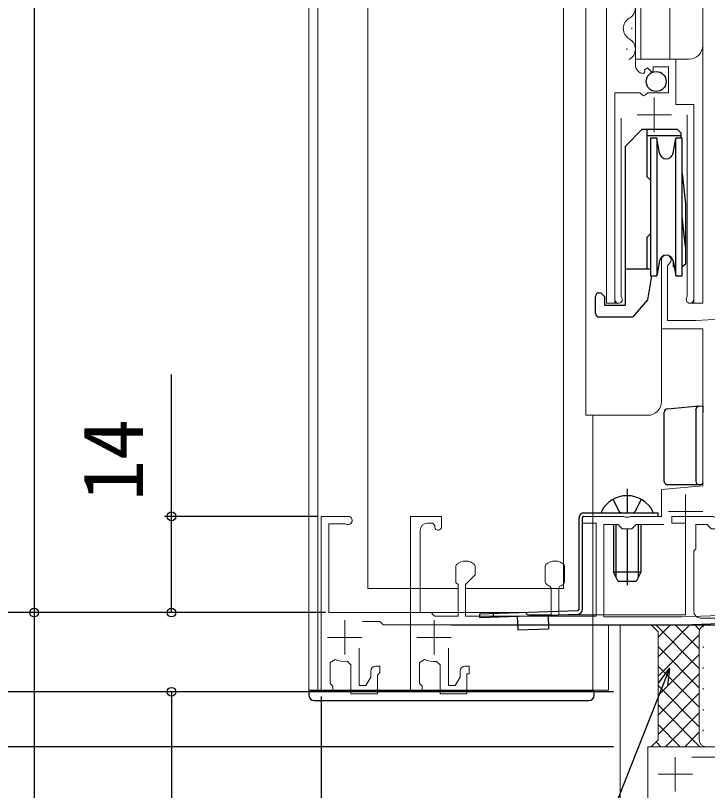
# Model space of a CAD drawing. Units: millimetres, scale not verified. Extents: x -525 to 525, y -783 to 779.
# Drawn here: x -397 to -296.3, y 64.1 to 176.8 of the extents above; entities that cross this region are included whole.
import ezdxf
from ezdxf.enums import TextEntityAlignment as Align

# ---------------------------------------------------------------- set-up
doc = ezdxf.new("R2010")
doc.units = ezdxf.units.MM
doc.header["$LTSCALE"] = 4
for name, color, linetype, lineweight in [('0-2_YKK_11', 7, 'Continuous', 18), ('0-3_YKK_11E', 4, 'Continuous', 18), ('0-4_YKK_12', 2, 'Continuous', 18), ('0-9_YSS_K', 3, 'Continuous', 18)]:
    doc.layers.add(name, color=color, linetype=linetype, lineweight=lineweight)
doc.layers.add('0-5_YKK_13', color=4, linetype='Continuous')
doc.layers.add('0-7_YKK_D', color=6, linetype='Continuous')
doc.styles.add('ＭＳ ゴシック', font='')
doc.styles.get('ＭＳ ゴシック').set_extended_font_data('MS Gothic')

msp = doc.modelspace()

# ---------------------------------------------------------------- linework, layer by layer
at = {"layer": '0-2_YKK_11'}
for p, q in [((-304.05, 164.828), (-304.05, 159.828)), ((-306.55, 162.328), (-301.55, 162.328))]:
    msp.add_line(p, q, dxfattribs=at)
at = {"layer": '0-2_YKK_11', "color": 211}
for p, q in [((-299.5, 107.128), (-299.5, 102.128)), ((-302, 104.628), (-297, 104.628)), ((-349.1, 88.828), (-349.1, 83.828)), ((-351.6, 86.328), (-346.6, 86.328))]:
    msp.add_line(p, q, dxfattribs=at)
at = {"layer": '0-2_YKK_11', "color": 30}
for p, q in [((-301, 63.928), (-301, 68.928)), ((-303.5, 66.428), (-298.5, 66.428))]:
    msp.add_line(p, q, dxfattribs=at)
at = {"layer": '0-2_YKK_11'}
for points in [[(-306.8, 169.623), (-306.8, 170.428), (-300.9, 170.428), (-300.9, 163.825), (-298.3, 163.825), (-298.3, 135.478)], [(-309.8, 135.478), (-309.8, 165.528), (-306.169, 165.528), (-305.629, 165.075), (-305.3, 165.228), (-305, 165.528), (-302, 165.528), (-302, 169.328), (-304.2, 169.328), (-304.2, 168.694), (-304.447, 168.592), (-305.024, 169.169), (-305.492, 168.898), (-305.407, 168.579), (-305.618, 168.329)], [(-299.303, 135.79), (-299.25, 135.96), (-299.25, 162.328)], [(-308.85, 161.828), (-308.85, 135.96), (-308.797, 135.79)]]:
    msp.add_lwpolyline(points, dxfattribs=at)
at = {"layer": '0-2_YKK_11', "color": 211}
for points in [[(-330.194, 96.907), (-330.1, 96.69), (-330.1, 95.428), (-331.5, 94.028), (-331.5, 89.428), (-312.5, 89.428), (-312.5, 102.928), (-314.5, 102.928), (-314.5, 103.928), (-312.5, 103.928), (-308.458, 103.928), (-308.275, 103.808), (-307.725, 103.808), (-307.542, 103.928), (-303, 103.928), (-303, 107.828), (-297, 108.353), (-297, 131.228), (-303, 131.228), (-303, 141.228)], [(-301.95, 140.621), (-302.1, 140.362), (-302.1, 132.428), (-298, 132.428), (-290.802, 132.805)], [(-350.5, 83.12), (-351.2, 82.662), (-351.2, 79.628), (-351, 79.428), (-350.8, 79.228), (-350.8, 78.428), (-352.5, 78.428), (-352.5, 103.928), (-348.6, 103.928)], [(-348.875, 102.794), (-349.012, 102.828), (-351.4, 102.828), (-351.4, 89.928), (-336.5, 89.928), (-336.2, 89.628), (-336, 89.428), (-332.6, 89.428), (-332.6, 94.028), (-332.9, 94.328), (-332.9, 96.69), (-332.806, 96.907)], [(-255.5, 95.128), (-255.5, 90.882), (-300.021, 89.328), (-311.4, 89.328), (-311.4, 102.728), (-309.3, 102.728), (-309, 102.428), (-308.7, 102.128), (-307.3, 102.128), (-307, 102.428), (-306.7, 102.728), (-302.671, 102.728)], [(-255.265, 89.69), (-300, 88.128), (-337.1, 88.128), (-339.9, 88.128), (-340.5, 88.128), (-343.5, 88.128), (-343.8, 88.428), (-344, 88.628), (-346.5, 88.628)], [(-347, 84.778), (-347, 79.328), (-346, 79.328), (-345.3, 80.54), (-345.3, 81.428)], [(-344.6, 82.128), (-344, 82.128), (-344, 81.215), (-344.15, 81.021), (-344.3, 80.828), (-344.3, 78.128), (-348.2, 78.128), (-348.2, 82.348), (-348.75, 82.845)]]:
    msp.add_lwpolyline(points, dxfattribs=at)
at = {"layer": '0-2_YKK_11', "color": 30}
msp.add_lwpolyline([(-298.6, 68.928), (-278, 68.928), (-278, 70.428), (-282.542, 70.428), (-282.725, 70.308), (-283.275, 70.308), (-283.458, 70.428), (-305, 70.428), (-305, -14.572)], dxfattribs=at)
at = {"layer": '0-2_YKK_11'}
for centre, radius, start, end in [((-305.5, 169.623), 1.3, 179.99998, 264.7841), ((-309.25, 135.478), 0.55, 180, 34.56043), ((-298.85, 135.478), 0.55, 145.4393, 359.99996)]:
    msp.add_arc(centre, radius, start, end, dxfattribs=at)
at = {"layer": '0-2_YKK_11', "color": 211}
for centre, radius, start, end in [((-302.3, 141.228), 0.7, 300, 179.99999), ((-348.6, 103.328), 0.6, 242.73393, 89.99998), ((-331.5, 95.528), 1.9, 46.56745, 133.43255), ((-349.1, 86.328), 3.5, 246.42183, 275.73916), ((-344.6, 81.428), 0.7, 90.00001, 179.99999)]:
    msp.add_arc(centre, radius, start, end, dxfattribs=at)
at = {"layer": '0-3_YKK_11E'}
for points in [[(-288, 121.728), (-288, 103.924), (-294.542, 103.924), (-294.725, 103.804), (-295.275, 103.804), (-295.458, 103.924), (-301.501, 103.924), (-301.501, 102.924), (-299.501, 102.924), (-299.501, 89.624), (-317.951, 89.624), (-317.951, 93.495), (-317.767, 93.771)], [(-335.001, 102.424), (-335.001, 103.924), (-339.501, 103.924), (-339.501, 78.419), (-337.801, 78.419), (-337.801, 79.219), (-338.001, 79.419), (-338.201, 79.619), (-338.201, 82.658), (-337.501, 83.116)], [(-337.101, 102.924), (-336.276, 102.924), (-335.986, 102.549)], [(-298.301, 90.124), (-298.301, 98.924), (-298.001, 99.224), (-298.001, 102.724), (-296.353, 102.724), (-296.053, 102.424), (-295.753, 102.124), (-294.052, 102.124), (-294.052, 102.724), (-292.6, 102.724), (-292.6, 101.924), (-288.1, 101.924)], [(-319.236, 93.771), (-319.051, 93.495), (-319.051, 89.624), (-322.5, 89.624), (-322.8, 89.924), (-338.101, 89.924), (-338.101, 101.924)], [(-319.808, 96.904), (-319.901, 96.686), (-319.901, 94.362), (-319.808, 94.144)], [(-317.195, 94.144), (-317.101, 94.362), (-317.101, 96.686), (-317.195, 96.904)], [(-247.065, 90.519), (-287.019, 89.124), (-297.301, 89.124)], [(-333.537, 88.124), (-287.001, 88.124), (-246, 89.556), (-246, 60.924)], [(-332.301, 81.424), (-332.301, 80.532), (-333.001, 79.319), (-334.001, 79.319), (-334.001, 84.774)], [(-335.751, 82.841), (-335.201, 82.344), (-335.201, 78.119), (-331.301, 78.119), (-331.301, 81.024), (-331.001, 81.024), (-331.001, 82.124), (-331.601, 82.124)]]:
    msp.add_lwpolyline(points, dxfattribs=at)
for centre, radius, start, end in [((-337.101, 101.924), 1, 90, 180), ((-335.501, 102.424), 0.5, 165.51947, 0.00003), ((-318.501, 95.524), 1.9, 46.5675, 133.4325), ((-318.501, 95.524), 1.9, 226.56758, 247.27106), ((-318.501, 95.524), 1.9, 292.72805, 313.4324), ((-297.301, 90.124), 1, 180, 270), ((-336.101, 86.324), 3.5, 246.42191, 275.73916), ((-331.601, 81.424), 0.7, 90, 180)]:
    msp.add_arc(centre, radius, start, end, dxfattribs=at)
at = {"layer": '0-4_YKK_12'}
for p, q in [((-354.3, 425.529), (-354.3, 78.628)), ((-353, 78.628), (-353, 425.529)), ((-345.75, 93.428), (-345.747, 400.929)), ((-317.247, 400.929), (-317.25, 93.428)), ((-314, 118.628), (-314, 385.524)), ((-311, 384.928), (-311, 134.928)), ((-297, 134.928), (-297, 384.928)), ((-306.8, 349.428), (-306.8, 170.428)), ((-306, 349.428), (-306, 170.428)), ((-301.8, 170.428), (-301.8, 349.428)), ((-307.3, 174.777), (-307.3, 174.977)), ((-308.06, 171.777), (-308.06, 171.977)), ((-306.8, 170.428), (-299, 170.428)), ((-309.8, 150.253), (-309.8, 134.928)), ((-298.3, 149.401), (-298.3, 134.928)), ((-303, 120.628), (-303, 141.642)), ((-309.25, 134.928), (-311, 134.928)), ((-298.85, 134.928), (-297, 134.928)), ((-314, 118.628), (-305, 118.628)), ((-313, 78.628), (-313, 118.628)), ((-332.6, 93.428), (-345.75, 93.428)), ((-317.25, 93.428), (-331.5, 93.428)), ((-336.101, 88.824), (-336.101, 83.824)), ((-310.7, 78.628), (-310.7, 88.125)), ((-309, 88.128), (-309, -32.072)), ((-338.601, 86.324), (-333.601, 86.324)), ((-354.3, 78.628), (-310.7, 78.628))]:
    msp.add_line(p, q, dxfattribs=at)
for centre, radius, start, end in [((-308.518, 177.877), 1.718, 299.20254, 60.79746), ((-306.842, 174.877), 1.718, 119.20254, 240.79746), ((-308.518, 171.877), 1.718, 299.20254, 60.79746), ((-299, 172.428), 2, 270, 0), ((-305, 120.628), 2, 270, 359.99995)]:
    msp.add_arc(centre, radius, start, end, dxfattribs=at)
at = {"layer": '0-5_YKK_13'}
for p, q in [((-305.8, 160.228), (-308.3, 157.728)), ((-305.8, 160.228), (-300.7, 160.228)), ((-305.15, 160.228), (-305.15, 153.378)), ((-300.2, 159.728), (-300.7, 160.228)), ((-300.2, 159.284), (-305.15, 159.284)), ((-300.2, 159.728), (-300.2, 158.928)), ((-304.6, 158.928), (-304.6, 138.928)), ((-303.668, 158.928), (-304.6, 158.928)), ((-303.285, 156.754), (-303.668, 158.928)), ((-303.668, 158.928), (-303.668, 138.928)), ((-301.315, 156.754), (-300.932, 158.928)), ((-300, 158.928), (-300.932, 158.928)), ((-300.932, 138.928), (-300.932, 158.928)), ((-300, 138.928), (-300, 158.928)), ((-308.3, 157.728), (-308.3, 134.628)), ((-304.6, 152.828), (-305.15, 153.378)), ((-300, 153.816), (-299.5, 149.377)), ((-308.3, 150.128), (-308.3, 147.728)), ((-299.5, 149.377), (-299.5, 140.595)), ((-299.5, 143.128), (-300, 147.567)), ((-304.6, 145.028), (-305.15, 144.478)), ((-305.15, 144.478), (-305.15, 139.928)), ((-303.285, 141.101), (-303.668, 138.928)), ((-301.315, 141.101), (-300.932, 138.928)), ((-301.3, 141.015), (-301.3, 140.27)), ((-308.3, 139.928), (-304.6, 139.928)), ((-301.3, 140.27), (-301.169, 140.27)), ((-300, 140.27), (-299.9, 140.27)), ((-299.5, 140.595), (-299.9, 140.27)), ((-304.432, 138.928), (-305.049, 135.428)), ((-304.6, 138.928), (-303.668, 138.928)), ((-300.932, 138.928), (-300, 138.928)), ((-312.1, 136.428), (-311.8, 136.428)), ((-311.3, 135.928), (-311.8, 136.428)), ((-312.6, 133.428), (-312.6, 135.928)), ((-305.049, 135.428), (-307.147, 132.928)), ((-312.1, 132.928), (-307.147, 132.928)), ((-302.144, 119.568), (-298.04, 119.935)), ((-298.04, 119.935), (-297.553, 119.978)), ((-297.553, 119.978), (-297.534, 119.98)), ((-302.6, 109.028), (-302.6, 119.07)), ((-298, 119.481), (-298, 109.028)), ((-297.5, 108.528), (-302.1, 108.528)), ((-297.3, 108.528), (-297.5, 108.528)), ((-297.489, 108.528), (-297.5, 108.528)), ((-307.999, 107.931), (-307.999, 104.431)), ((-310.049, 106.397), (-309.144, 104.582)), ((-305.949, 106.397), (-306.854, 104.582)), ((-314.999, 90.411), (-314.999, 103.731)), ((-314.499, 90.411), (-314.499, 103.731)), ((-314.299, 104.431), (-303.499, 104.431)), ((-311.594, 104.431), (-304.403, 104.431)), ((-308.86, 104.431), (-309.144, 104.582)), ((-307.137, 104.431), (-306.854, 104.582)), ((-303.499, 103.931), (-303.499, 104.431)), ((-309.999, 102.728), (-309.999, 95.831)), ((-309.62, 102.728), (-309.62, 95.073)), ((-306.378, 102.728), (-306.378, 95.073)), ((-305.999, 102.728), (-305.999, 95.831)), ((-307.999, 102.128), (-307.999, 93.944)), ((-305.999, 95.831), (-309.999, 95.831)), ((-309.299, 94.431), (-309.999, 95.831)), ((-305.999, 95.831), (-306.699, 94.431)), ((-306.699, 94.431), (-309.299, 94.431)), ((-327.489, 89.782), (-327.472, 89.282)), ((-323.985, 89.403), (-323.916, 87.409)), ((-319.491, 89.56), (-319.422, 87.566)), ((-323.916, 87.409), (-319.422, 87.566)), ((-354.299, 78.628), (-312.799, 78.628)), ((-354.299, 78.628), (-354.299, 77.878)), ((-312.799, 77.878), (-312.799, 78.628)), ((-353.549, 77.128), (-313.549, 77.128))]:
    msp.add_line(p, q, dxfattribs=at)
for points in [[(-311.3, 135.928), (-311.3, 134.628), (-308.3, 134.628)], [(-297.544, 119.979), (-297, 120.028), (-297, 119.024)], [(-297, 108.828), (-297.052, 108.658), (-297.166, 108.559), (-297.3, 108.528)], [(-315.192, 90.211), (-329.502, 89.711), (-329.485, 89.211), (-315.174, 89.711)]]:
    msp.add_lwpolyline(points, dxfattribs=at)
msp.add_circle((-303.767, 167.178), 1.45, dxfattribs=at)
for centre, radius, start, end in [((-302.3, 156.928), 1, 190, 350), ((-302.3, 140.928), 1, 10, 170), ((-312.1, 135.928), 0.5, 90, 180), ((-312.1, 133.428), 0.5, 180, 270), ((-302.1, 119.07), 0.5, 95.10217, 180), ((-297.5, 119.481), 0.5, 95.10217, 180), ((-302.1, 109.028), 0.5, 180, 188.23791), ((-302.1, 109.028), 0.5, 188.23791, 269), ((-302.1, 109.028), 0.5, 269, 270), ((-297.5, 109.028), 0.5, 180, 270), ((-307.999, 102.731), 4.2, 27.28096, 152.71904), ((-314.299, 103.731), 0.7, 90, 180.00028), ((-314.299, 103.731), 0.2, 90, 180.00029), ((-311.594, 104.586), 0.154, 152.71904, 270), ((-304.403, 104.586), 0.154, 270, 27.28096), ((-315.199, 90.411), 0.2, 272.00034, 0.00028), ((-315.199, 90.411), 0.7, 272.00034, 0.00028), ((-353.549, 77.878), 0.75, 180, 270), ((-313.549, 77.878), 0.75, 270, 359.99883)]:
    msp.add_arc(centre, radius, start, end, dxfattribs=at)
msp.add_ellipse((-298.009, 119.436), major_axis=(0, 0.502), ratio=0.017394, start_param=4.715495, end_param=4.8029789, dxfattribs=at)
at = {"layer": '0-7_YKK_D'}
for p, q in [((-394.3, 386.928), (-394.3, 89.928)), ((-353, 103.928), (-375.3, 103.928)), ((-352.9, 89.928), (-425.3, 89.928)), ((-351.9, 89.928), (-395.3, 89.928)), ((-352.9, 89.928), (-395.3, 89.928)), ((-394.3, 89.928), (-394.3, 54.928)), ((-351.9, 89.928), (-375.3, 89.928)), ((-352.65, 78.428), (-445.3, 78.428)), ((-352.65, 78.428), (-445.3, 78.428)), ((-352.65, 78.428), (-425.3, 78.428)), ((-310, 78.419), (-375.3, 78.419)), ((-374.3, 78.419), (-374.3, 8.419)), ((-352.5, 77.728), (-352.5, -115.572)), ((-310, 70.428), (-465.3, 70.428)), ((-310, 70.428), (-465.3, 70.428)), ((-352.65, 70.428), (-445.3, 70.428))]:
    msp.add_line(p, q, dxfattribs=at)
for points in [[(-374.3, 89.928), (-374.3, 103.928), (-374.3, 124.546)], [(-301.809, 81.857), (-302.748, 79.487), (-363.592, -74.082)], [(-303.384, 79.738), (-301.809, 81.857), (-302.113, 79.235)]]:
    msp.add_lwpolyline(points, dxfattribs=at)
for centre in [(-374.3, 103.928), (-394.3, 89.928), (-394.3, 89.928), (-374.3, 89.928), (-374.3, 78.419)]:
    msp.add_circle(centre, 0.637, dxfattribs=at)
at = {"layer": '0-9_YSS_K'}
for p, q in [((-304.5, 88.128), (-296.5, 88.128)), ((-303.813, 88.128), (-297.5, 81.815)), ((-303.5, 86.335), (-301.708, 88.128)), ((-303.5, 83.507), (-298.879, 88.128)), ((-300.984, 88.128), (-297.5, 84.643)), ((-298.156, 88.128), (-297.454, 87.426)), ((-296.91, 88.019), (-296.91, 87.819)), ((-290.5, 88.128), (-296.5, 88.128)), ((-297.5, 87.128), (-297.5, 71.428)), ((-297.5, 87.128), (-297.5, 71.428)), ((-303.5, 80.679), (-297.5, 86.679)), ((-303.5, 84.986), (-297.5, 78.986)), ((-296.91, 84.989), (-296.91, 84.789)), ((-303.5, 77.85), (-297.5, 83.85)), ((-303.5, 82.158), (-297.5, 76.158)), ((-296.91, 81.959), (-296.91, 81.759)), ((-303.5, 75.022), (-297.5, 81.022)), ((-303.5, 79.33), (-297.5, 73.33)), ((-296.91, 78.929), (-296.91, 78.729)), ((-303.5, 72.193), (-297.5, 78.193)), ((-303.5, 76.501), (-297.427, 70.428)), ((-296.91, 75.899), (-296.91, 75.699)), ((-302.437, 70.428), (-297.5, 75.365)), ((-303.5, 73.673), (-300.255, 70.428)), ((-299.609, 70.428), (-297.5, 72.536)), ((-296.91, 72.869), (-296.91, 72.669)), ((-303.792, 71.136), (-303.083, 70.428)), ((-296.78, 70.428), (-296.749, 70.459)), ((-296.5, 70.428), (-290.5, 70.428))]:
    msp.add_line(p, q, dxfattribs=at)
msp.add_lwpolyline([(-296.5, 70.428), (-304.5, 70.428), (-303.5, 71.428), (-303.5, 87.128), (-304.5, 88.128), (-303.5, 87.128), (-303.5, 71.428), (-304.5, 70.428)], dxfattribs=at)
for centre, start, end in [((-296.5, 87.128), 90, 180), ((-296.5, 87.128), 90, 180), ((-296.5, 71.428), 180, 270), ((-296.5, 71.428), 180, 270)]:
    msp.add_arc(centre, 1, start, end, dxfattribs=at)

# ---------------------------------------------------------------- texts
at = {"layer": '0-7_YKK_D', "style": 'ＭＳ ゴシック'}
msp.add_text('14', height=8.798, rotation=90, dxfattribs=at).set_placement((-375.8, 106.137), align=Align.BOTTOM_LEFT)

doc.saveas('drawing.dxf')
